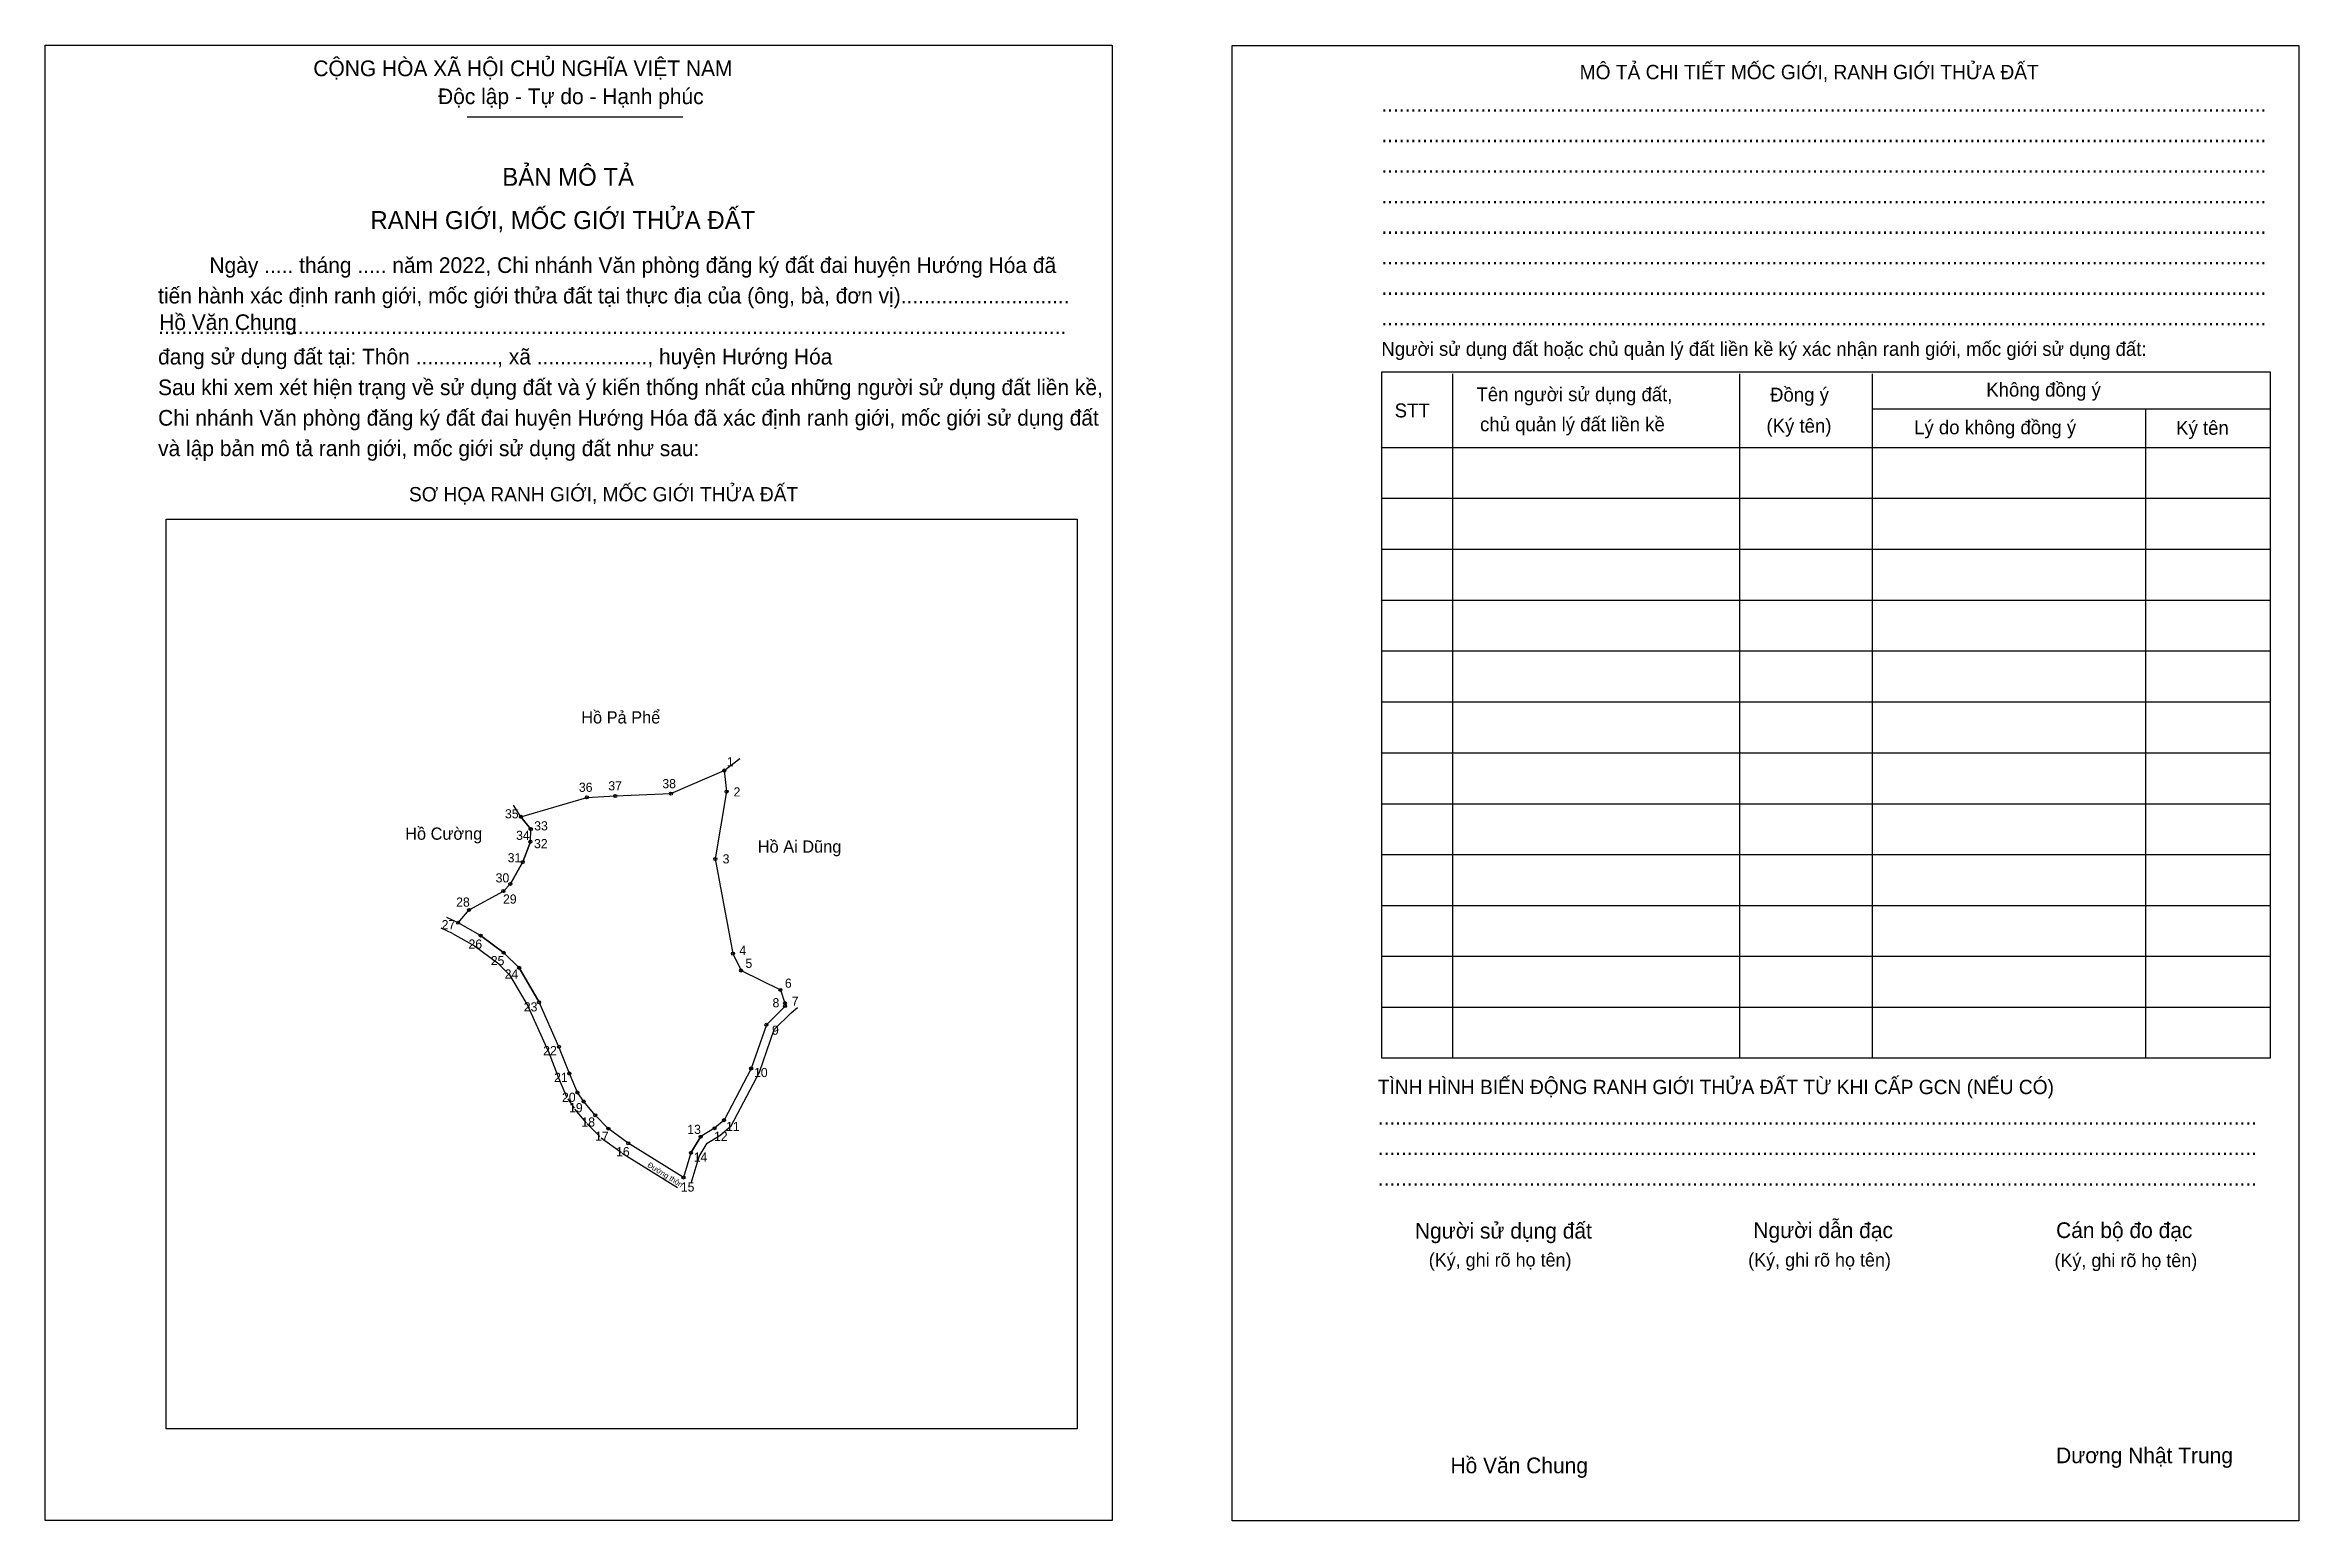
# Model space of a CAD drawing. Extents: x 546119 to 547375, y 1838502 to 1839325.
import ezdxf

# ---------------------------------------------------------------- set-up
doc = ezdxf.new("R2010")
doc.units = 0
for name, color, linetype in [('Level 1', 7, 'Continuous'), ('Level 10', 7, 'Continuous'), ('Level 11', 7, 'Continuous'), ('Level 2', 7, 'Continuous'), ('Level 25', 7, 'Continuous'), ('Level 55', 7, 'Continuous'), ('Level 6', 7, 'Continuous'), ('Level 9', 7, 'Continuous')]:
    doc.layers.add(name, color=color, linetype=linetype)

msp = doc.modelspace()

# ---------------------------------------------------------------- linework, layer by layer
at = {"layer": 'Level 1'}
for p, q in [((546118.7, 1839324.5), (546118.7, 1839324.5)), ((546780.2, 1839324.2), (546780.2, 1839324.2)), ((546354, 1839284.5), (546474.2, 1839284.5)), ((546903.1, 1839141.3), (546903.1, 1838760)), ((547063, 1839141.3), (547063, 1838760)), ((547137, 1839141.3), (547137, 1838760)), ((547137, 1839121.8), (547358.8, 1839121.8)), ((547289.3, 1839121.8), (547289.3, 1838760)), ((546863.4, 1839100.2), (547358.8, 1839100.2)), ((546186.2, 1839060.2), (546186.2, 1839060.2)), ((546863.4, 1839071.9), (547358.8, 1839071.9)), ((546863.4, 1839043.5), (547358.8, 1839043.5)), ((546863.4, 1839015.2), (547358.8, 1839015.2)), ((546863.4, 1838986.8), (547358.8, 1838986.8)), ((546863.4, 1838958.5), (547358.8, 1838958.5)), ((546863.4, 1838930.1), (547358.8, 1838930.1)), ((546863.4, 1838901.7), (547358.8, 1838901.7)), ((546863.4, 1838873.4), (547358.8, 1838873.4)), ((546863.4, 1838845), (547358.8, 1838845)), ((546863.4, 1838816.7), (547358.8, 1838816.7)), ((546863.4, 1838788.3), (547358.8, 1838788.3)), ((546693.8, 1838553.2), (546693.8, 1838553.2)), ((546713.3, 1838502.2), (546713.3, 1838502.2)), ((547374.7, 1838501.9), (547374.7, 1838501.9))]:
    msp.add_line(p, q, dxfattribs=at)
for points in [[(547358.8, 1839142.2), (546863.4, 1839142.2), (546863.4, 1838760), (547358.8, 1838760)], [(546186.2, 1839060.2), (546693.8, 1839060.2), (546693.8, 1838553.2), (546186.2, 1838553.2)]]:
    msp.add_lwpolyline(points, close=True, dxfattribs=at)
at = {"layer": 'Level 10'}
for p, q in [((546497.2, 1838920.2), (546505.8, 1838926.9)), ((546467.5, 1838907.3), (546497.2, 1838920.2)), ((546497.2, 1838920.2), (546498.5, 1838908.4)), ((546383.9, 1838894.4), (546379.8, 1838900.9)), ((546383.9, 1838894.4), (546420.7, 1838905.2)), ((546420.7, 1838905.2), (546436.5, 1838906)), ((546436.5, 1838906), (546467.5, 1838907.3)), ((546498.5, 1838908.4), (546492.2, 1838870.9)), ((546389.3, 1838887.6), (546383.9, 1838894.4)), ((546389.2, 1838880.5), (546389.4, 1838887.5)), ((546389.4, 1838887.5), (546389.3, 1838887.6)), ((546384.9, 1838869.2), (546389.2, 1838880.5)), ((546378, 1838857), (546384.9, 1838869.2)), ((546492.2, 1838870.9), (546502, 1838818.1)), ((546355, 1838842.5), (546374.1, 1838853)), ((546374.1, 1838853), (546378, 1838857)), ((546348.9, 1838835.3), (546342.6, 1838838.3)), ((546348.9, 1838835.3), (546355, 1838842.5)), ((546361.4, 1838828.2), (546348.9, 1838835.3)), ((546345.8, 1838829.4), (546339.4, 1838832.4)), ((546345.8, 1838829.4), (546358, 1838822.5)), ((546358, 1838822.5), (546370.8, 1838812.9)), ((546374.3, 1838818.6), (546361.4, 1838828.2)), ((546370.8, 1838812.9), (546377.6, 1838806.3)), ((546382.9, 1838810.2), (546374.3, 1838818.6)), ((546394, 1838791), (546382.9, 1838810.2)), ((546502, 1838818.1), (546506.6, 1838808.7)), ((546377.6, 1838806.3), (546388.4, 1838787.7)), ((546506.6, 1838808.7), (546528.5, 1838797.9)), ((546528.5, 1838797.9), (546531, 1838790.5)), ((546399.2, 1838763.6), (546388.1, 1838788.3)), ((546405.1, 1838766.2), (546394, 1838791)), ((546531.1, 1838788.9), (546520.7, 1838778.5)), ((546525, 1838775.8), (546534.4, 1838785.1)), ((546531, 1838790.5), (546531.1, 1838788.9)), ((546534.4, 1838785.1), (546538.1, 1838788)), ((546520.7, 1838778.5), (546512.2, 1838754.1)), ((546516.8, 1838752.1), (546525, 1838775.8)), ((546399.1, 1838763.9), (546404.9, 1838748.9)), ((546410.9, 1838751.3), (546405.1, 1838766.2)), ((546409.4, 1838738.2), (546405, 1838748.7)), ((546409.4, 1838738.2), (546405, 1838748.7)), ((546415.4, 1838740.7), (546410.9, 1838751.3)), ((546512.2, 1838754.1), (546497.1, 1838725.3)), ((546501.1, 1838722.1), (546516.8, 1838752.1)), ((546410, 1838737.1), (546413.5, 1838732)), ((546418.9, 1838735.7), (546415.4, 1838740.7)), ((546425.3, 1838728), (546418.9, 1838735.7)), ((546420.4, 1838723.8), (546413.9, 1838731.5)), ((546427.9, 1838716.1), (546420.7, 1838723.5)), ((546432.6, 1838720.6), (546425.3, 1838728)), ((546491.8, 1838720.8), (546484.1, 1838716.1)), ((546497.1, 1838725.3), (546491.8, 1838720.8)), ((546494.8, 1838716.8), (546501.1, 1838722.1)), ((546428.7, 1838715.4), (546439.9, 1838707.2)), ((546443.7, 1838712.4), (546432.6, 1838720.6)), ((546474.5, 1838693.3), (546443.7, 1838712.4)), ((546484.1, 1838716.1), (546478.6, 1838707.1)), ((546483.2, 1838705), (546487.7, 1838712.5)), ((546487.7, 1838712.5), (546494.8, 1838716.8)), ((546440.3, 1838706.9), (546471.1, 1838687.8)), ((546478.6, 1838707.1), (546474.5, 1838693.3)), ((546478.8, 1838690.2), (546483.2, 1838705))]:
    msp.add_line(p, q, dxfattribs=at)
at = {"layer": 'Level 11'}
for centre in [(546497.2, 1838920.2), (546498.5, 1838908.4), (546420.7, 1838905.2), (546436.5, 1838906), (546467.5, 1838907.3), (546383.9, 1838894.4), (546389.3, 1838887.6), (546389.4, 1838887.5), (546389.2, 1838880.5), (546389.2, 1838880.5), (546492.2, 1838870.9), (546384.9, 1838869.2), (546374.1, 1838853), (546378, 1838857), (546348.9, 1838835.3), (546355, 1838842.5), (546361.4, 1838828.2), (546374.3, 1838818.6), (546382.9, 1838810.2), (546502, 1838818.1), (546506.6, 1838808.7), (546528.5, 1838797.9), (546394, 1838791), (546531, 1838790.5), (546531.1, 1838788.9), (546520.7, 1838778.5), (546405.1, 1838766.2), (546410.9, 1838751.3), (546512.2, 1838754.1), (546415.4, 1838740.7), (546418.9, 1838735.7), (546425.3, 1838728), (546432.6, 1838720.6), (546491.8, 1838720.8), (546497.1, 1838725.3), (546443.7, 1838712.4), (546484.1, 1838716.1), (546478.6, 1838707.1), (546474.5, 1838693.3)]:
    msp.add_circle(centre, 0.851, dxfattribs=at)
at = {"layer": 'Level 2'}
for points in [[(546118.7, 1839324.5), (546713.3, 1839324.5), (546713.3, 1838502.2), (546118.7, 1838502.2)], [(546780.2, 1839324.2), (547374.7, 1839324.2), (547374.7, 1838501.9), (546780.2, 1838501.9)]]:
    msp.add_lwpolyline(points, close=True, dxfattribs=at)
at = {"layer": 'Level 25'}
for p, q in [((546383.9, 1838894.4), (546389.3, 1838887.6)), ((546389.3, 1838887.6), (546389.4, 1838887.5)), ((546389.2, 1838880.5), (546384.9, 1838869.2)), ((546384.9, 1838869.2), (546378, 1838857)), ((546361.4, 1838828.2), (546374.3, 1838818.6)), ((546382.9, 1838810.2), (546394, 1838791)), ((546520.7, 1838778.5), (546531.1, 1838788.9)), ((546478.6, 1838707.1), (546484.1, 1838716.1))]:
    msp.add_line(p, q, dxfattribs=at)

# ---------------------------------------------------------------- texts
at = {"layer": 'Level 1'}
for s, height, p in [('CỘNG HÒA XÃ HỘI CHỦ NGHĨA VIỆT NAM', 8.733, (546268.2, 1839307.2)), ('MÔ TẢ CHI TIẾT MỐC GIỚI, RANH GIỚI THỬA ĐẤT', 7.985, (546973.9, 1839305.5)), ('Độc lập - Tự do - Hạnh phúc', 8.733, (546337.7, 1839291.6)), ('........................................................................................................................................................', 8.7332, (546863.4, 1839287.4)), ('........................................................................................................................................................', 8.7332, (546863.4, 1839270.4)), ('BẢN MÔ TẢ', 9.98, (546373.5, 1839246.1)), ('........................................................................................................................................................', 8.7332, (546863.4, 1839253.4)), ('........................................................................................................................................................', 8.7332, (546863.4, 1839236.3)), ('RANH GIỚI, MỐC GIỚI THỬA ĐẤT', 9.982, (546300, 1839222)), ('........................................................................................................................................................', 8.7332, (546863.4, 1839219.3)), ('Ngày ..... tháng ..... năm 2022, Chi nhánh Văn phòng đăng ký đất đai huyện Hướng Hóa đã', 8.733, (546210.3, 1839197.5)), ('........................................................................................................................................................', 8.7332, (546863.4, 1839202.3)), ('tiến hành xác định ranh giới, mốc giới thửa đất tại thực địa của (ông, bà, đơn vị).............................', 8.7332, (546181.7, 1839180.5)), ('........................................................................................................................................................', 8.7332, (546863.4, 1839185.3)), ('............................................................................................................................................................', 8.7332, (546181.7, 1839163.5)), ('........................................................................................................................................................', 8.7332, (546863.4, 1839168.3)), ('đang sử dụng đất tại: Thôn .............., xã ..................., huyện Hướng Hóa', 8.733, (546181.7, 1839146.5)), ('Người sử dụng đất hoặc chủ quản lý đất liền kề ký xác nhận ranh giới, mốc giới sử dụng đất:', 7.736, (546863.4, 1839151.3)), ('Sau khi xem xét hiện trạng về sử dụng đất và ý kiến thống nhất của những người sử dụng đất liền kề,', 8.733, (546181.7, 1839129.4)), ('Không đồng ý', 7.736, (547200.5, 1839128.6)), ('STT', 7.74, (546870.8, 1839117)), ('Tên người sử dụng đất,', 7.736, (546916.4, 1839126)), ('Đồng ý', 7.74, (547080, 1839125.8)), ('Chi nhánh Văn phòng đăng ký đất đai huyện Hướng Hóa đã xác định ranh giới, mốc giới sử dụng đất', 8.733, (546181.7, 1839112.4)), ('chủ quản lý đất liền kề', 7.736, (546918.4, 1839109.3)), ('(Ký tên)', 7.74, (547078, 1839108.5)), ('Lý do không đồng ý', 7.736, (547160.3, 1839107.6)), ('Ký tên', 7.74, (547306.3, 1839107.3)), ('và lập bản mô tả ranh giới, mốc giới sử dụng đất như sau:', 8.733, (546181.7, 1839095.4)), ('SƠ HỌA RANH GIỚI, MỐC GIỚI THỬA ĐẤT', 7.985, (546321.5, 1839070.2)), ('TÌNH HÌNH BIẾN ĐỘNG RANH GIỚI THỬA ĐẤT TỪ KHI CẤP GCN (NẾU CÓ)', 7.985, (546861.4, 1838739.8)), ('.......................................................................................................................................................', 8.7332, (546861.4, 1838722.8)), ('.......................................................................................................................................................', 8.7332, (546861.4, 1838705.8)), ('.......................................................................................................................................................', 8.7332, (546861.4, 1838688.8)), ('Người dẫn đạc', 8.733, (547070.7, 1838659.6)), ('Người sử dụng đất', 8.733, (546882.1, 1838659.3)), ('Cán bộ đo đạc', 8.733, (547239.4, 1838659.6)), ('(Ký, ghi rõ họ tên)', 7.486, (546889.8, 1838643.7)), ('(Ký, ghi rõ họ tên)', 7.486, (547067.8, 1838643.7)), ('(Ký, ghi rõ họ tên)', 7.486, (547238.5, 1838643.4)), ('Dương Nhật Trung', 8.733, (547239.4, 1838534.1))]:
    msp.add_text(s, height=height, dxfattribs=at).set_placement(p)
at = {"layer": 'Level 10'}
msp.add_text('Đường thôn', height=3, rotation=328.1688, dxfattribs=at).set_placement((546454.1, 1838699.5))
at = {"layer": 'Level 55'}
for s, p in [('1', (546497, 1838920.2)), ('36', (546420.3, 1838905.2)), ('37', (546436.1, 1838906)), ('38', (546467.1, 1838907.3)), ('2', (546498.3, 1838908.4)), ('35', (546383.5, 1838894.4)), ('34', (546388.9, 1838887.6)), ('33', (546389, 1838887.5)), ('32', (546388.8, 1838880.5)), ('31', (546384.6, 1838869.2)), ('3', (546492.1, 1838870.9)), ('29', (546373.7, 1838853)), ('30', (546377.6, 1838857)), ('27', (546348.5, 1838835.3)), ('28', (546354.6, 1838842.5)), ('26', (546361, 1838828.2)), ('25', (546373.9, 1838818.6)), ('24', (546382.5, 1838810.2)), ('4', (546501.8, 1838818.1)), ('5', (546506.4, 1838808.7)), ('6', (546528.3, 1838797.9)), ('23', (546393.6, 1838791)), ('7', (546530.8, 1838790.5)), ('8', (546530.9, 1838788.9)), ('9', (546520.5, 1838778.5)), ('22', (546404.7, 1838766.2)), ('21', (546410.6, 1838751.3)), ('10', (546511.8, 1838754.1)), ('20', (546415, 1838740.7)), ('19', (546418.5, 1838735.7)), ('18', (546424.9, 1838728)), ('17', (546432.1, 1838720.6)), ('12', (546491.4, 1838720.8)), ('11', (546496.7, 1838725.3)), ('16', (546443.3, 1838712.4)), ('13', (546483.7, 1838716.1)), ('14', (546478.2, 1838707.1)), ('15', (546474.1, 1838693.3))]:
    msp.add_text(s, height=0.567, dxfattribs=at).set_placement(p)
at = {"layer": 'Level 6'}
for p in [(546182.3, 1839165.7), (546901.9, 1838528.5)]:
    msp.add_text('Hồ Văn Chung', height=8.734, dxfattribs=at).set_placement(p)
at = {"layer": 'Level 9'}
for s, height, p in [('Hồ Pả Phể', 6.81, (546417.5, 1838946.4)), ('1', 5.1, (546498.6, 1838922.5)), ('36', 5.1, (546416.2, 1838908.3)), ('37', 5.1, (546432.6, 1838909.1)), ('38', 5.1, (546462.7, 1838910.3)), ('2', 5.1, (546502.4, 1838905.7)), ('35', 5.1, (546375, 1838893.5)), ('Hồ Cường', 6.81, (546319.4, 1838881.6)), ('34', 5.1, (546381.2, 1838881.5)), ('33', 5.1, (546391.3, 1838886.8)), ('31', 5.1, (546376.5, 1838869)), ('32', 5.1, (546391.2, 1838876.9)), ('3', 5.1, (546496.3, 1838868.4)), ('Hồ Ai Dũng', 6.81, (546515.9, 1838874.4)), ('30', 5.1, (546369.8, 1838857.8)), ('28', 5.1, (546347.8, 1838844.3)), ('29', 5.1, (546373.9, 1838846)), ('27', 5.1, (546339.7, 1838831.7)), ('26', 5.1, (546354.7, 1838820.9)), ('4', 5.1, (546505.6, 1838817.4)), ('25', 5.1, (546367.1, 1838811.7)), ('24', 5.1, (546374.8, 1838804.2)), ('5', 5.1, (546509, 1838810.2)), ('6', 5.1, (546531, 1838799.1)), ('23', 5.1, (546385.5, 1838785.9)), ('8', 5.1, (546524.1, 1838788.2)), ('7', 5.1, (546534.8, 1838789.1)), ('9', 5.1, (546523.8, 1838772.9)), ('22', 5.1, (546396.3, 1838761.5)), ('21', 5.1, (546402.4, 1838746.6)), ('10', 5.1, (546513.8, 1838749.3)), ('20', 5.1, (546406.8, 1838735.5)), ('19', 5.1, (546410.7, 1838729.7)), ('18', 5.1, (546417.6, 1838721.7)), ('13', 5.1, (546476.6, 1838717.6)), ('11', 5.1, (546498.2, 1838719.2)), ('17', 5.1, (546425.2, 1838713.8)), ('16', 5.1, (546436.9, 1838705.2)), ('12', 5.1, (546491.5, 1838713.7)), ('14', 5.1, (546480.2, 1838702.2)), ('15', 5.1, (546473, 1838685.5))]:
    msp.add_text(s, height=height, dxfattribs=at).set_placement(p)

doc.saveas('drawing.dxf')
